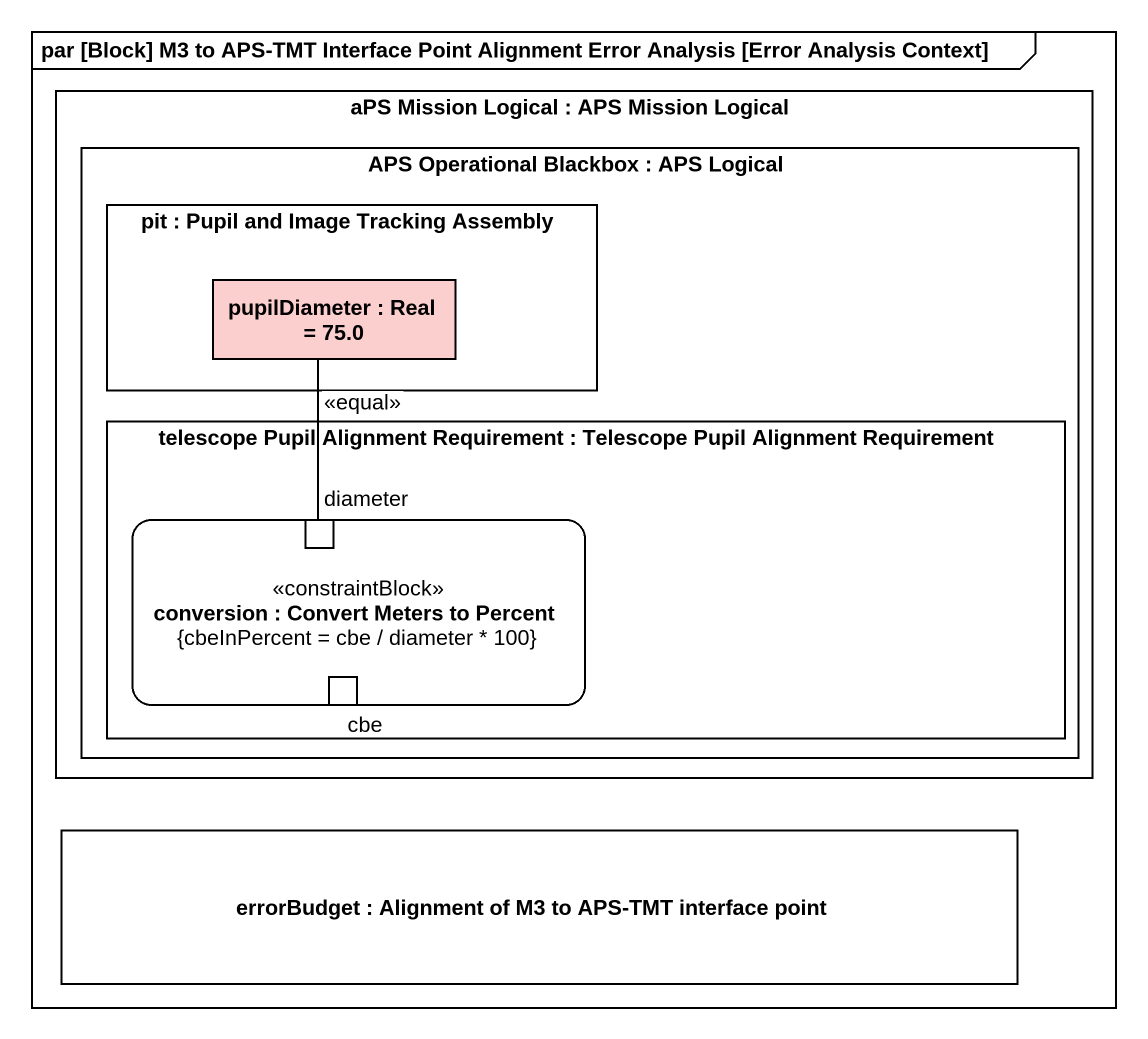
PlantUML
@startuml
mainframe par [Block] M3 to APS-TMT Interface Point Alignment Error Analysis [Error Analysis Context]
rectangle "aPS Mission Logical : APS Mission Logical" as aPS_Mission_Logical {
  rectangle "APS Operational Blackbox : APS Logical" as APS_Operational_Blackbox {
    rectangle "pit : Pupil and Image Tracking Assembly" as pit {
      rectangle "pupilDiameter : Real = 75.0" as pupilDiameter #FCCFCF
    }
    rectangle "telescope Pupil Alignment Requirement : Telescope Pupil Alignment Requirement" as telescope_Pupil_Alignment {
      rectangle "conversion : Convert Meters to Percent\n{cbeInPercent = cbe / diameter * 100}" as conversion <<constraintBlock>> {
        port diameter
        port cbe
      }
    }
  }
}
rectangle "errorBudget : Alignment of M3 to APS-TMT interface point" as errorBudget
diameter -up- pupilDiameter : <<equal>>
@enduml
